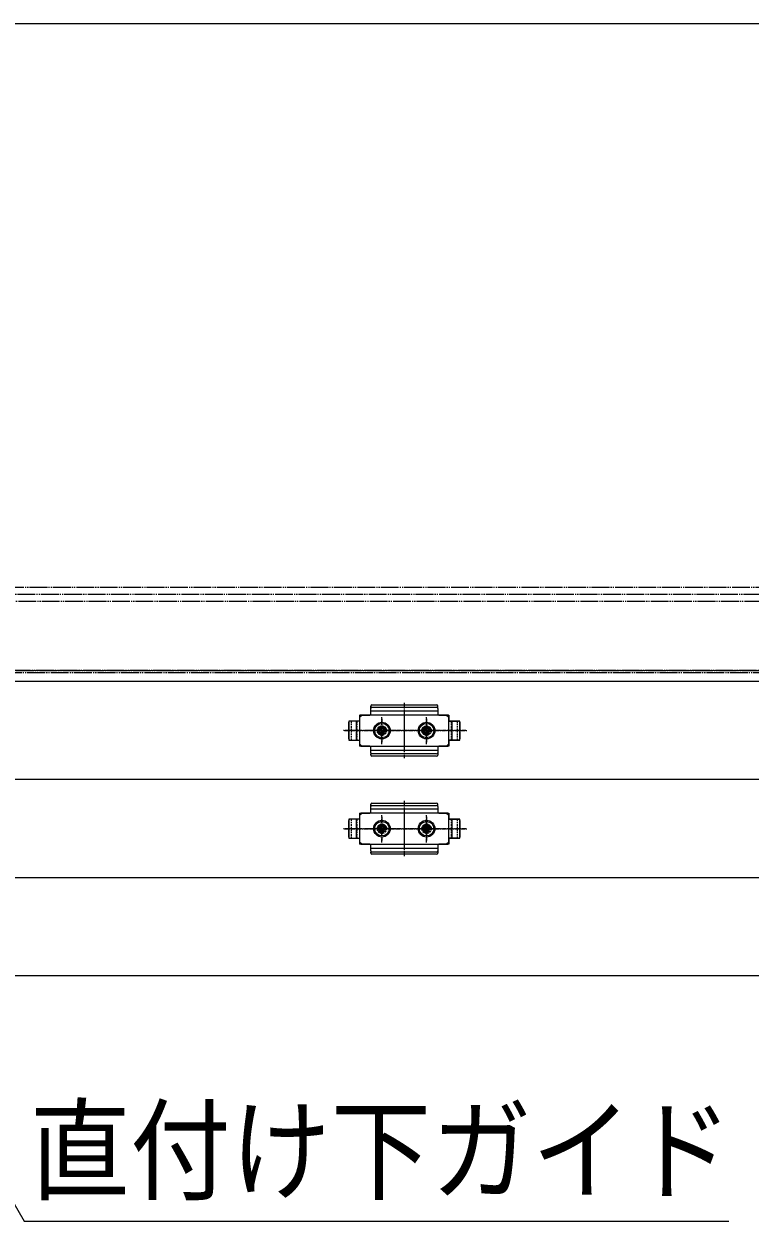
# Model space of a CAD drawing. Units: millimetres, scale not verified. Extents: x -6062 to 6062, y -3045 to 3045.
# Drawn here: x -2139 to -1813, y 1136 to 1673 of the extents above; entities that cross this region are included whole.
import ezdxf
from ezdxf.enums import TextEntityAlignment as Align

# ---------------------------------------------------------------- set-up
doc = ezdxf.new("R2010")
doc.units = ezdxf.units.MM
doc.header["$LTSCALE"] = 20
for name, pattern in [('USER1', [2.91, 1.76, -0.4, 0.35, -0.4]), ('USER2', [10.5, 8, -0.5, 0.5, -0.5, 0.5, -0.5]), ('USER3', [1.11, 0.71, -0.4])]:
    doc.linetypes.add(name, pattern=pattern)
for name, color, linetype, lineweight in [('0-0_3一般', 7, 'Continuous', 15), ('0-4_2寸法-1', 7, 'Continuous', 15), ('0-5_2寸法-3', 7, 'Continuous', 15)]:
    doc.layers.add(name, color=color, linetype=linetype, lineweight=lineweight)
doc.styles.add('ＭＳ Ｐゴシック', font='')
doc.styles.get('ＭＳ Ｐゴシック').set_extended_font_data('MS PGothic')

# ---------------------------------------------------------------- blocks, each defined once
blk = doc.blocks.new('グループ-24')
at = {"layer": '0-0_3一般'}
for p, q in [((-3920, 27326.1), (-3920, 27336.7)), ((-3920, 27316.1), (-3920, 27326.1)), ((-3920, 27266.9), (-3920, 27316.1)), ((-3920, 27293.9), (-3320, 27293.9)), ((-3910, 27346.7), (-3330, 27346.7)), ((-3910, 27326.1), (-3330, 27326.1)), ((-3320, 27316.1), (-3320, 27336.7)), ((-3320, 27316.1), (-3320, 27266.9)), ((-4020, 27201.9), (-4118, 27201.9)), ((-4118, 27201.9), (-4118, 27031.9)), ((-4118, 27041.9), (-4118, 27191.9)), ((-4020, 27201.9), (-4108, 27201.9)), ((-4048, 27031.9), (-4048, 27201.9)), ((-4020, 27256.9), (-4020, 26976.9)), ((-4020, 27256.9), (-3930, 27256.9)), ((-4020, 27236.9), (-4000, 27256.9)), ((-4020, 27246.9), (-4020, 27201.9)), ((-4020, 27201.9), (-4020, 27031.9)), ((-3230, 27256.9), (-4010, 27256.9)), ((-3310, 27256.9), (-3220, 27256.9)), ((-3240, 27256.9), (-3220, 27236.9)), ((-3220, 27256.9), (-3220, 27201.9)), ((-3220, 26976.9), (-3220, 27256.9)), ((-3220, 27201.9), (-3220, 27246.9)), ((-3122, 27201.9), (-3220, 27201.9)), ((-3220, 27031.9), (-3220, 27201.9)), ((-3220, 27201.9), (-3132, 27201.9)), ((-3192, 27201.9), (-3192, 27031.9)), ((-3122, 27031.9), (-3122, 27201.9)), ((-3122, 27191.9), (-3122, 27041.9)), ((-3836.7, 27122.9), (-3839.8, 27122.9)), ((-3836.7, 27110.9), (-3839.8, 27110.8)), ((-3803.3, 27122.9), (-3800.2, 27122.9)), ((-3803.3, 27110.9), (-3800.2, 27110.8)), ((-3460.1, 27125.5), (-3440.5, 27126.6)), ((-3439.8, 27122.9), (-3460.1, 27125.5)), ((-3439.8, 27110.8), (-3460.1, 27108.3)), ((-3460.1, 27108.3), (-3440.5, 27107.2)), ((-3440.5, 27126.6), (-3433.2, 27130)), ((-3436.7, 27122.9), (-3440.5, 27126.6)), ((-3436.7, 27110.9), (-3440.5, 27107.2)), ((-3440.5, 27107.2), (-3433.2, 27103.7)), ((-3436.7, 27122.9), (-3439.8, 27122.9)), ((-3436.7, 27110.9), (-3439.8, 27110.8)), ((-3429.4, 27126.3), (-3436.7, 27122.9)), ((-3429.4, 27107.5), (-3436.7, 27110.9)), ((-3429.7, 27137.4), (-3433.2, 27130)), ((-3433.2, 27130), (-3429.4, 27126.3)), ((-3433.2, 27103.7), (-3429.4, 27107.5)), ((-3429.7, 27096.4), (-3433.2, 27103.7)), ((-3428.6, 27157.1), (-3429.7, 27137.4)), ((-3426, 27133.6), (-3429.7, 27137.4)), ((-3426, 27100.1), (-3429.7, 27096.4)), ((-3428.6, 27076.7), (-3429.7, 27096.4)), ((-3429.4, 27126.3), (-3426, 27133.6)), ((-3429.4, 27107.5), (-3426, 27100.1)), ((-3426.1, 27136.7), (-3428.6, 27157.1)), ((-3426.1, 27097.1), (-3428.6, 27076.7)), ((-3426, 27133.6), (-3426.1, 27136.7)), ((-3426, 27100.1), (-3426.1, 27097.1)), ((-3414, 27133.6), (-3410.3, 27137.4)), ((-3414, 27133.6), (-3413.9, 27136.7)), ((-3410.6, 27126.3), (-3414, 27133.6)), ((-3410.6, 27107.5), (-3414, 27100.1)), ((-3414, 27100.1), (-3413.9, 27097.1)), ((-3414, 27100.1), (-3410.3, 27096.4)), ((-3413.9, 27136.7), (-3411.4, 27157.1)), ((-3413.9, 27097.1), (-3411.4, 27076.7)), ((-3411.4, 27157.1), (-3410.3, 27137.4)), ((-3411.4, 27076.7), (-3410.3, 27096.4)), ((-3406.8, 27130), (-3410.6, 27126.3)), ((-3410.6, 27126.3), (-3403.3, 27122.9)), ((-3410.6, 27107.5), (-3403.3, 27110.9)), ((-3406.8, 27103.7), (-3410.6, 27107.5)), ((-3410.3, 27137.4), (-3406.8, 27130)), ((-3410.3, 27096.4), (-3406.8, 27103.7)), ((-3399.5, 27126.6), (-3406.8, 27130)), ((-3399.5, 27107.2), (-3406.8, 27103.7)), ((-3403.3, 27122.9), (-3399.5, 27126.6)), ((-3403.3, 27122.9), (-3400.2, 27122.9)), ((-3403.3, 27110.9), (-3400.2, 27110.8)), ((-3403.3, 27110.9), (-3399.5, 27107.2)), ((-3400.2, 27122.9), (-3379.9, 27125.5)), ((-3400.2, 27110.8), (-3379.9, 27108.3)), ((-3379.9, 27125.5), (-3399.5, 27126.6)), ((-3379.9, 27108.3), (-3399.5, 27107.2)), ((-4118, 27031.9), (-4020, 27031.9)), ((-4108, 27031.9), (-4020, 27031.9)), ((-4020, 27031.9), (-4020, 26986.9)), ((-4000, 26976.9), (-4020, 26996.9)), ((-3930, 26976.9), (-4020, 26976.9)), ((-4010, 26976.9), (-3230, 26976.9)), ((-3920, 26917.7), (-3920, 26966.9)), ((-3320, 26966.9), (-3320, 26917.7)), ((-3220, 26976.9), (-3310, 26976.9)), ((-3220, 26996.9), (-3240, 26976.9)), ((-3220, 27031.9), (-3122, 27031.9)), ((-3220, 26986.9), (-3220, 27031.9)), ((-3220, 27031.9), (-3220, 26976.9)), ((-3132, 27031.9), (-3220, 27031.9)), ((-3320, 26939.9), (-3920, 26939.9)), ((-3920, 26917.7), (-3920, 26907.7)), ((-3920, 26897.1), (-3920, 26907.7)), ((-3330, 26907.7), (-3910, 26907.7)), ((-3330, 26887.1), (-3910, 26887.1)), ((-3320, 26917.7), (-3320, 26907.7)), ((-3320, 26907.7), (-3320, 26897.1)), ((7030, 26676.9), (-58230, 26676.9)), ((7030, 26676.9), (-58230, 26676.9)), ((-3920, 26386.9), (-3920, 26436.1)), ((-3910, 26466.7), (-3330, 26466.7)), ((-3910, 26446.1), (-3330, 26446.1)), ((-3320, 26436.1), (-3320, 26456.7)), ((-3320, 26436.1), (-3320, 26386.9)), ((-4118, 26321.9), (-4118, 26151.9)), ((-4020, 26321.9), (-4118, 26321.9)), ((-4020, 26321.9), (-4108, 26321.9)), ((-4048, 26151.9), (-4048, 26321.9)), ((-4020, 26356.9), (-4000, 26376.9)), ((-4020, 26376.9), (-3930, 26376.9)), ((-4020, 26376.9), (-4020, 26096.9)), ((-4020, 26366.9), (-4020, 26321.9)), ((-4020, 26321.9), (-4020, 26151.9)), ((-3230, 26376.9), (-4010, 26376.9)), ((-3920, 26413.9), (-3320, 26413.9)), ((-3240, 26376.9), (-3220, 26356.9)), ((-3220, 26096.9), (-3220, 26376.9)), ((-3220, 26321.9), (-3220, 26366.9)), ((-3220, 26151.9), (-3220, 26321.9)), ((-3122, 26321.9), (-3220, 26321.9)), ((-3192, 26321.9), (-3192, 26151.9)), ((-3122, 26151.9), (-3122, 26321.9)), ((-4118, 26161.9), (-4118, 26311.9)), ((-3860.1, 26245.5), (-3840.5, 26246.6)), ((-3839.8, 26242.9), (-3860.1, 26245.5)), ((-3839.8, 26230.8), (-3860.1, 26228.3)), ((-3860.1, 26228.3), (-3840.5, 26227.2)), ((-3840.5, 26246.6), (-3833.2, 26250)), ((-3836.7, 26242.9), (-3840.5, 26246.6)), ((-3836.7, 26230.9), (-3840.5, 26227.2)), ((-3840.5, 26227.2), (-3833.2, 26223.7)), ((-3836.7, 26242.9), (-3839.8, 26242.9)), ((-3836.7, 26230.9), (-3839.8, 26230.8)), ((-3829.4, 26246.3), (-3836.7, 26242.9)), ((-3829.4, 26227.5), (-3836.7, 26230.9)), ((-3829.7, 26257.4), (-3833.2, 26250)), ((-3833.2, 26250), (-3829.4, 26246.3)), ((-3833.2, 26223.7), (-3829.4, 26227.5)), ((-3829.7, 26216.4), (-3833.2, 26223.7)), ((-3828.6, 26277.1), (-3829.7, 26257.4)), ((-3826, 26253.6), (-3829.7, 26257.4)), ((-3826, 26220.1), (-3829.7, 26216.4)), ((-3828.6, 26196.7), (-3829.7, 26216.4)), ((-3829.4, 26246.3), (-3826, 26253.6)), ((-3829.4, 26227.5), (-3826, 26220.1)), ((-3826.1, 26256.7), (-3828.6, 26277.1)), ((-3826.1, 26217.1), (-3828.6, 26196.7)), ((-3826, 26253.6), (-3826.1, 26256.7)), ((-3826, 26220.1), (-3826.1, 26217.1)), ((-3814, 26253.6), (-3810.3, 26257.4)), ((-3814, 26253.6), (-3813.9, 26256.7)), ((-3810.6, 26246.3), (-3814, 26253.6)), ((-3810.6, 26227.5), (-3814, 26220.1)), ((-3814, 26220.1), (-3813.9, 26217.1)), ((-3814, 26220.1), (-3810.3, 26216.4)), ((-3813.9, 26256.7), (-3811.4, 26277.1)), ((-3813.9, 26217.1), (-3811.4, 26196.7)), ((-3811.4, 26277.1), (-3810.3, 26257.4)), ((-3811.4, 26196.7), (-3810.3, 26216.4)), ((-3806.8, 26250), (-3810.6, 26246.3)), ((-3810.6, 26246.3), (-3803.3, 26242.9)), ((-3810.6, 26227.5), (-3803.3, 26230.9)), ((-3806.8, 26223.7), (-3810.6, 26227.5)), ((-3810.3, 26257.4), (-3806.8, 26250)), ((-3810.3, 26216.4), (-3806.8, 26223.7)), ((-3799.5, 26246.6), (-3806.8, 26250)), ((-3799.5, 26227.2), (-3806.8, 26223.7)), ((-3803.3, 26242.9), (-3799.5, 26246.6)), ((-3803.3, 26242.9), (-3800.2, 26242.9)), ((-3803.3, 26230.9), (-3800.2, 26230.8)), ((-3803.3, 26230.9), (-3799.5, 26227.2)), ((-3800.2, 26242.9), (-3779.9, 26245.5)), ((-3800.2, 26230.8), (-3779.9, 26228.3)), ((-3779.9, 26245.5), (-3799.5, 26246.6)), ((-3779.9, 26228.3), (-3799.5, 26227.2)), ((-3436.7, 26242.9), (-3439.8, 26242.9)), ((-3436.7, 26230.9), (-3439.8, 26230.8)), ((-3403.3, 26242.9), (-3400.2, 26242.9)), ((-3403.3, 26230.9), (-3400.2, 26230.8)), ((-3122, 26311.9), (-3122, 26161.9)), ((-4118, 26151.9), (-4020, 26151.9)), ((-4108, 26151.9), (-4020, 26151.9)), ((-4020, 26151.9), (-4020, 26106.9)), ((-4000, 26096.9), (-4020, 26116.9)), ((-3220, 26116.9), (-3240, 26096.9)), ((-3220, 26106.9), (-3220, 26151.9)), ((-3220, 26151.9), (-3122, 26151.9)), ((-3930, 26096.9), (-4020, 26096.9)), ((-4010, 26096.9), (-3230, 26096.9)), ((-3920, 26037.7), (-3920, 26086.9)), ((-3320, 26059.9), (-3920, 26059.9)), ((-3920, 26037.7), (-3920, 26027.7)), ((-3920, 26017.1), (-3920, 26027.7)), ((-3330, 26027.7), (-3910, 26027.7)), ((-3330, 26007.1), (-3910, 26007.1)), ((-3320, 26086.9), (-3320, 26037.7)), ((-3220, 26096.9), (-3310, 26096.9)), ((7030, 25796.9), (-58230, 25796.9)), ((7030, 24916.9), (-58230, 24916.9))]:
    blk.add_line(p, q, dxfattribs=at)
at = {"layer": '0-0_3一般', "linetype": 'USER1'}
for p, q in [((-3620, 27365.4), (-3620, 26869.2)), ((-3820, 26993.9), (-3820, 27238.3)), ((-3820, 27221.9), (-3820, 27011.9)), ((-3620, 27274.2), (-3620, 26953.1)), ((-3420, 26993.9), (-3420, 27238.3)), ((-3420, 27221.9), (-3420, 27011.9)), ((-3420, 27193.4), (-3420, 27041.5)), ((-3068.3, 27116.9), (-4166.3, 27116.9)), ((-4156.9, 27116.9), (-3058.9, 27116.9)), ((-3697, 27116.9), (-3945, 27116.9)), ((-3755, 27116.9), (-3925, 27116.9)), ((-3776, 27116.9), (-3864, 27116.9)), ((-3820, 27072.9), (-3820, 27160.9)), ((-3715, 27116.9), (-3735, 27116.9)), ((-3297, 27116.9), (-3545, 27116.9)), ((-3355, 27116.9), (-3525, 27116.9)), ((-3376, 27116.9), (-3464, 27116.9)), ((-3420, 27072.9), (-3420, 27160.9)), ((-3315, 27116.9), (-3335, 27116.9)), ((-3620, 26485.4), (-3620, 25989.2)), ((-3820, 26113.9), (-3820, 26358.3)), ((-3820, 26341.9), (-3820, 26131.9)), ((-3620, 26394.2), (-3620, 26073.1)), ((-3420, 26113.9), (-3420, 26358.3)), ((-3420, 26341.9), (-3420, 26131.9)), ((-3420, 26313.4), (-3420, 26161.5)), ((-3068.3, 26236.9), (-4166.3, 26236.9)), ((-4156.9, 26236.9), (-3058.9, 26236.9)), ((-3697, 26236.9), (-3945, 26236.9)), ((-3755, 26236.9), (-3925, 26236.9)), ((-3776, 26236.9), (-3864, 26236.9)), ((-3820, 26192.9), (-3820, 26280.9)), ((-3715, 26236.9), (-3735, 26236.9)), ((-3297, 26236.9), (-3545, 26236.9)), ((-3355, 26236.9), (-3525, 26236.9)), ((-3376, 26236.9), (-3464, 26236.9)), ((-3420, 26192.9), (-3420, 26280.9)), ((-3315, 26236.9), (-3335, 26236.9))]:
    blk.add_line(p, q, dxfattribs=at)
at = {"layer": '0-0_3一般', "linetype": 'USER3'}
for p, q in [((-4094, 27031.9), (-4094, 27201.9)), ((-4044, 27201.9), (-4044, 27031.9)), ((-3196, 27031.9), (-3196, 27201.9)), ((-3146, 27201.9), (-3146, 27031.9)), ((-3735, 27116.9), (-3755, 27116.9)), ((-3335, 27116.9), (-3355, 27116.9)), ((-4094, 26151.9), (-4094, 26321.9)), ((-4044, 26321.9), (-4044, 26151.9)), ((-3196, 26151.9), (-3196, 26321.9)), ((-3146, 26321.9), (-3146, 26151.9)), ((-3735, 26236.9), (-3755, 26236.9)), ((-3335, 26236.9), (-3355, 26236.9))]:
    blk.add_line(p, q, dxfattribs=at)
at = {"layer": '0-0_3一般', "linetype": 'USER2'}
for points in [[(-9520, 27636.9), (7040, 27636.9), (7040, 28400), (-9520, 28400)], [(-9202, 27656.9), (6722, 27656.9), (6722, 28336.9), (-9202, 28336.9)], [(6680, 27656.9), (-9180, 27656.9), (-9180, 28276.9), (6680, 28276.9)]]:
    blk.add_lwpolyline(points, close=True, dxfattribs=at)
at = {"layer": '0-0_3一般'}
for points in [[(7030, 26676.9), (7030, 27556.9), (-58230, 27556.9), (-58230, 26676.9)], [(-3839.8, 27122.9), (-3860.1, 27125.5), (-3840.5, 27126.6)], [(-3839.8, 27110.8), (-3860.1, 27108.3), (-3840.5, 27107.2)], [(-3829.4, 27107.5), (-3836.7, 27110.9), (-3840.5, 27107.2), (-3833.2, 27103.7)], [(-3829.4, 27126.3), (-3826, 27133.6), (-3829.7, 27137.4), (-3833.2, 27130)], [(-3826, 27133.6), (-3826.1, 27136.7), (-3828.6, 27157.1), (-3829.7, 27137.4)], [(-3826, 27100.1), (-3826.1, 27097.1), (-3828.6, 27076.7), (-3829.7, 27096.4)], [(-3814, 27133.6), (-3813.9, 27136.7), (-3811.4, 27157.1), (-3810.3, 27137.4)], [(-3810.6, 27107.5), (-3814, 27100.1), (-3810.3, 27096.4), (-3806.8, 27103.7)], [(-3814, 27100.1), (-3813.9, 27097.1), (-3811.4, 27076.7), (-3810.3, 27096.4)], [(-3810.6, 27126.3), (-3803.3, 27122.9), (-3799.5, 27126.6), (-3806.8, 27130)], [(-3800.2, 27122.9), (-3779.9, 27125.5), (-3799.5, 27126.6)], [(-3800.2, 27110.8), (-3779.9, 27108.3), (-3799.5, 27107.2)], [(-3920, 26436.1), (-3920, 26446.1), (-3920, 26456.7)], [(-3310, 26376.9), (-3220, 26376.9), (-3220, 26321.9), (-3132, 26321.9)], [(-3439.8, 26242.9), (-3460.1, 26245.5), (-3440.5, 26246.6)], [(-3439.8, 26230.8), (-3460.1, 26228.3), (-3440.5, 26227.2)], [(-3429.4, 26227.5), (-3436.7, 26230.9), (-3440.5, 26227.2), (-3433.2, 26223.7)], [(-3429.4, 26246.3), (-3426, 26253.6), (-3429.7, 26257.4), (-3433.2, 26250)], [(-3426, 26253.6), (-3426.1, 26256.7), (-3428.6, 26277.1), (-3429.7, 26257.4)], [(-3426, 26220.1), (-3426.1, 26217.1), (-3428.6, 26196.7), (-3429.7, 26216.4)], [(-3414, 26253.6), (-3413.9, 26256.7), (-3411.4, 26277.1), (-3410.3, 26257.4)], [(-3410.6, 26227.5), (-3414, 26220.1), (-3410.3, 26216.4), (-3406.8, 26223.7)], [(-3414, 26220.1), (-3413.9, 26217.1), (-3411.4, 26196.7), (-3410.3, 26216.4)], [(-3410.6, 26246.3), (-3403.3, 26242.9), (-3399.5, 26246.6), (-3406.8, 26250)], [(-3400.2, 26242.9), (-3379.9, 26245.5), (-3399.5, 26246.6)], [(-3400.2, 26230.8), (-3379.9, 26228.3), (-3399.5, 26227.2)], [(-3132, 26151.9), (-3220, 26151.9), (-3220, 26096.9)], [(-3320, 26037.7), (-3320, 26027.7), (-3320, 26017.1)], [(7030, 24916.9), (7030, 25796.9), (-58230, 25796.9), (-58230, 24916.9)]]:
    blk.add_lwpolyline(points, dxfattribs=at)
for points in [[(-3829.4, 27126.3), (-3836.7, 27122.9), (-3840.5, 27126.6), (-3833.2, 27130)], [(-3829.4, 27107.5), (-3826, 27100.1), (-3829.7, 27096.4), (-3833.2, 27103.7)], [(-3810.6, 27126.3), (-3814, 27133.6), (-3810.3, 27137.4), (-3806.8, 27130)], [(-3810.6, 27107.5), (-3803.3, 27110.9), (-3799.5, 27107.2), (-3806.8, 27103.7)], [(-3429.4, 26246.3), (-3436.7, 26242.9), (-3440.5, 26246.6), (-3433.2, 26250)], [(-3429.4, 26227.5), (-3426, 26220.1), (-3429.7, 26216.4), (-3433.2, 26223.7)], [(-3410.6, 26246.3), (-3414, 26253.6), (-3410.3, 26257.4), (-3406.8, 26250)], [(-3410.6, 26227.5), (-3403.3, 26230.9), (-3399.5, 26227.2), (-3406.8, 26223.7)]]:
    blk.add_lwpolyline(points, close=True, dxfattribs=at)
for centre, radius in [((-3820, 27116.9), 75), ((-3820, 27116.9), 65), ((-3420, 27116.9), 75), ((-3420, 27116.9), 65), ((-3820, 26236.9), 75), ((-3820, 26236.9), 65), ((-3420, 26236.9), 75), ((-3420, 26236.9), 65)]:
    blk.add_circle(centre, radius, dxfattribs=at)
at = {"layer": '0-0_3一般', "linetype": 'USER3'}
for centre, radius in [((-3820, 27116.9), 42), ((-3820, 27116.9), 40), ((-3820, 27116.9), 40), ((-3820, 27116.9), 32.4), ((-3820, 27116.9), 30), ((-3420, 27116.9), 42), ((-3420, 27116.9), 40), ((-3420, 27116.9), 40), ((-3420, 27116.9), 32.4), ((-3420, 27116.9), 30), ((-3820, 26236.9), 42), ((-3820, 26236.9), 40), ((-3820, 26236.9), 40), ((-3820, 26236.9), 32.4), ((-3820, 26236.9), 30), ((-3420, 26236.9), 42), ((-3420, 26236.9), 40), ((-3420, 26236.9), 40), ((-3420, 26236.9), 32.4), ((-3420, 26236.9), 30)]:
    blk.add_circle(centre, radius, dxfattribs=at)
at = {"layer": '0-0_3一般'}
for centre, radius, start, end in [((-3910, 27336.7), 10, 90, 180), ((-3910, 27316.1), 10, 90, 180), ((-3330, 27336.7), 10, 0, 90), ((-3330, 27316.1), 10, 0, 90), ((-4108, 27191.9), 10, 90, 180), ((-4010, 27246.9), 10, 90, 180), ((-3930, 27266.9), 10, 270, 0), ((-3310, 27266.9), 10, 180, 270), ((-3230, 27246.9), 10, 0, 90), ((-3132, 27191.9), 10, 0, 90), ((-3815, 27116.9), 46, 169.19486, 180), ((-3815, 27116.9), 46, 180, 190.80514), ((-3820, 27116.9), 20.7, 162.98773, 197.01227), ((-3820, 27111.9), 46, 79.19486, 100.80514), ((-3820, 27121.8), 46, 259.19486, 280.80514), ((-3820, 27116.9), 20.7, 72.98773, 107.01227), ((-3820, 27116.9), 20.7, 252.98773, 287.01227), ((-3820, 27116.9), 20.7, 342.98773, 17.01227), ((-3825, 27116.9), 46, 0, 10.80514), ((-3825, 27116.9), 46, 349.19486, 0), ((-3415, 27116.9), 46, 169.19486, 180), ((-3415, 27116.9), 46, 180, 190.80514), ((-3420, 27116.9), 20.7, 162.98773, 197.01227), ((-3420, 27111.9), 46, 79.19486, 100.80514), ((-3420, 27121.8), 46, 259.19486, 280.80514), ((-3420, 27116.9), 20.7, 72.98773, 107.01227), ((-3420, 27116.9), 20.7, 252.98773, 287.01227), ((-3420, 27116.9), 20.7, 342.98773, 17.01227), ((-3425, 27116.9), 46, 0, 10.80514), ((-3425, 27116.9), 46, 349.19486, 0), ((-4108, 27041.9), 10, 180, 270), ((-4010, 26986.9), 10, 180, 270), ((-3930, 26966.9), 10, 0, 90), ((-3310, 26966.9), 10, 90, 180), ((-3230, 26986.9), 10, 270, 0), ((-3132, 27041.9), 10, 270, 0), ((-3910, 26917.7), 10, 180, 270), ((-3910, 26897.1), 10, 180, 270), ((-3330, 26917.7), 10, 270, 0), ((-3330, 26897.1), 10, 270, 0), ((-3910, 26456.7), 10, 90, 180), ((-3910, 26436.1), 10, 90, 180), ((-3330, 26456.7), 10, 0, 90), ((-3330, 26436.1), 10, 0, 90), ((-4108, 26311.9), 10, 90, 180), ((-4010, 26366.9), 10, 90, 180), ((-3930, 26386.9), 10, 270, 0), ((-3310, 26386.9), 10, 180, 270), ((-3230, 26366.9), 10, 0, 90), ((-3132, 26311.9), 10, 0, 90), ((-3815, 26236.9), 46, 169.19486, 180), ((-3815, 26236.9), 46, 180, 190.80514), ((-3820, 26236.9), 20.7, 162.98773, 197.01227), ((-3820, 26231.9), 46, 79.19486, 100.80514), ((-3820, 26236.9), 20.7, 72.98773, 107.01227), ((-3820, 26236.9), 20.7, 252.98773, 287.01227), ((-3820, 26236.9), 20.7, 342.98773, 17.01227), ((-3825, 26236.9), 46, 0, 10.80514), ((-3825, 26236.9), 46, 349.19486, 0), ((-3415, 26236.9), 46, 169.19486, 180), ((-3415, 26236.9), 46, 180, 190.80514), ((-3420, 26236.9), 20.7, 162.98773, 197.01227), ((-3420, 26231.9), 46, 79.19486, 100.80514), ((-3420, 26236.9), 20.7, 72.98773, 107.01227), ((-3420, 26236.9), 20.7, 252.98773, 287.01227), ((-3420, 26236.9), 20.7, 342.98773, 17.01227), ((-3425, 26236.9), 46, 0, 10.80514), ((-3425, 26236.9), 46, 349.19486, 0), ((-4108, 26161.9), 10, 180, 270), ((-4010, 26106.9), 10, 180, 270), ((-3820, 26241.8), 46, 259.19486, 280.80514), ((-3420, 26241.8), 46, 259.19486, 280.80514), ((-3230, 26106.9), 10, 270, 0), ((-3132, 26161.9), 10, 270, 0), ((-3930, 26086.9), 10, 0, 90), ((-3910, 26037.7), 10, 180, 270), ((-3910, 26017.1), 10, 180, 270), ((-3330, 26037.7), 10, 270, 0), ((-3330, 26017.1), 10, 270, 0), ((-3310, 26086.9), 10, 90, 180)]:
    blk.add_arc(centre, radius, start, end, dxfattribs=at)

msp = doc.modelspace()

# ---------------------------------------------------------------- linework, layer by layer
at = {"layer": '0-4_2寸法-1'}
msp.add_line((-1448.21, 1672.84), (-4686.79, 1672.84), dxfattribs=at)
at = {"layer": '0-5_2寸法-3'}
msp.add_lwpolyline([(-2255.55, 1337.84), (-2138.93, 1135.84), (-1822.91, 1135.84)], dxfattribs=at)

# ---------------------------------------------------------------- block references
at = {"layer": '0-0_3一般', "xscale": 0.05, "yscale": 0.05}
msp.add_blockref('グループ-24', (-1787.5, 0), dxfattribs=at)

# ---------------------------------------------------------------- texts
at = {"layer": '0-5_2寸法-3', "style": 'ＭＳ Ｐゴシック', "width": 0.9}
msp.add_text('直付け下ガイド', height=36.66, dxfattribs=at).set_placement((-2136.42, 1138.22), align=Align.BOTTOM_LEFT)

doc.saveas('drawing.dxf')
